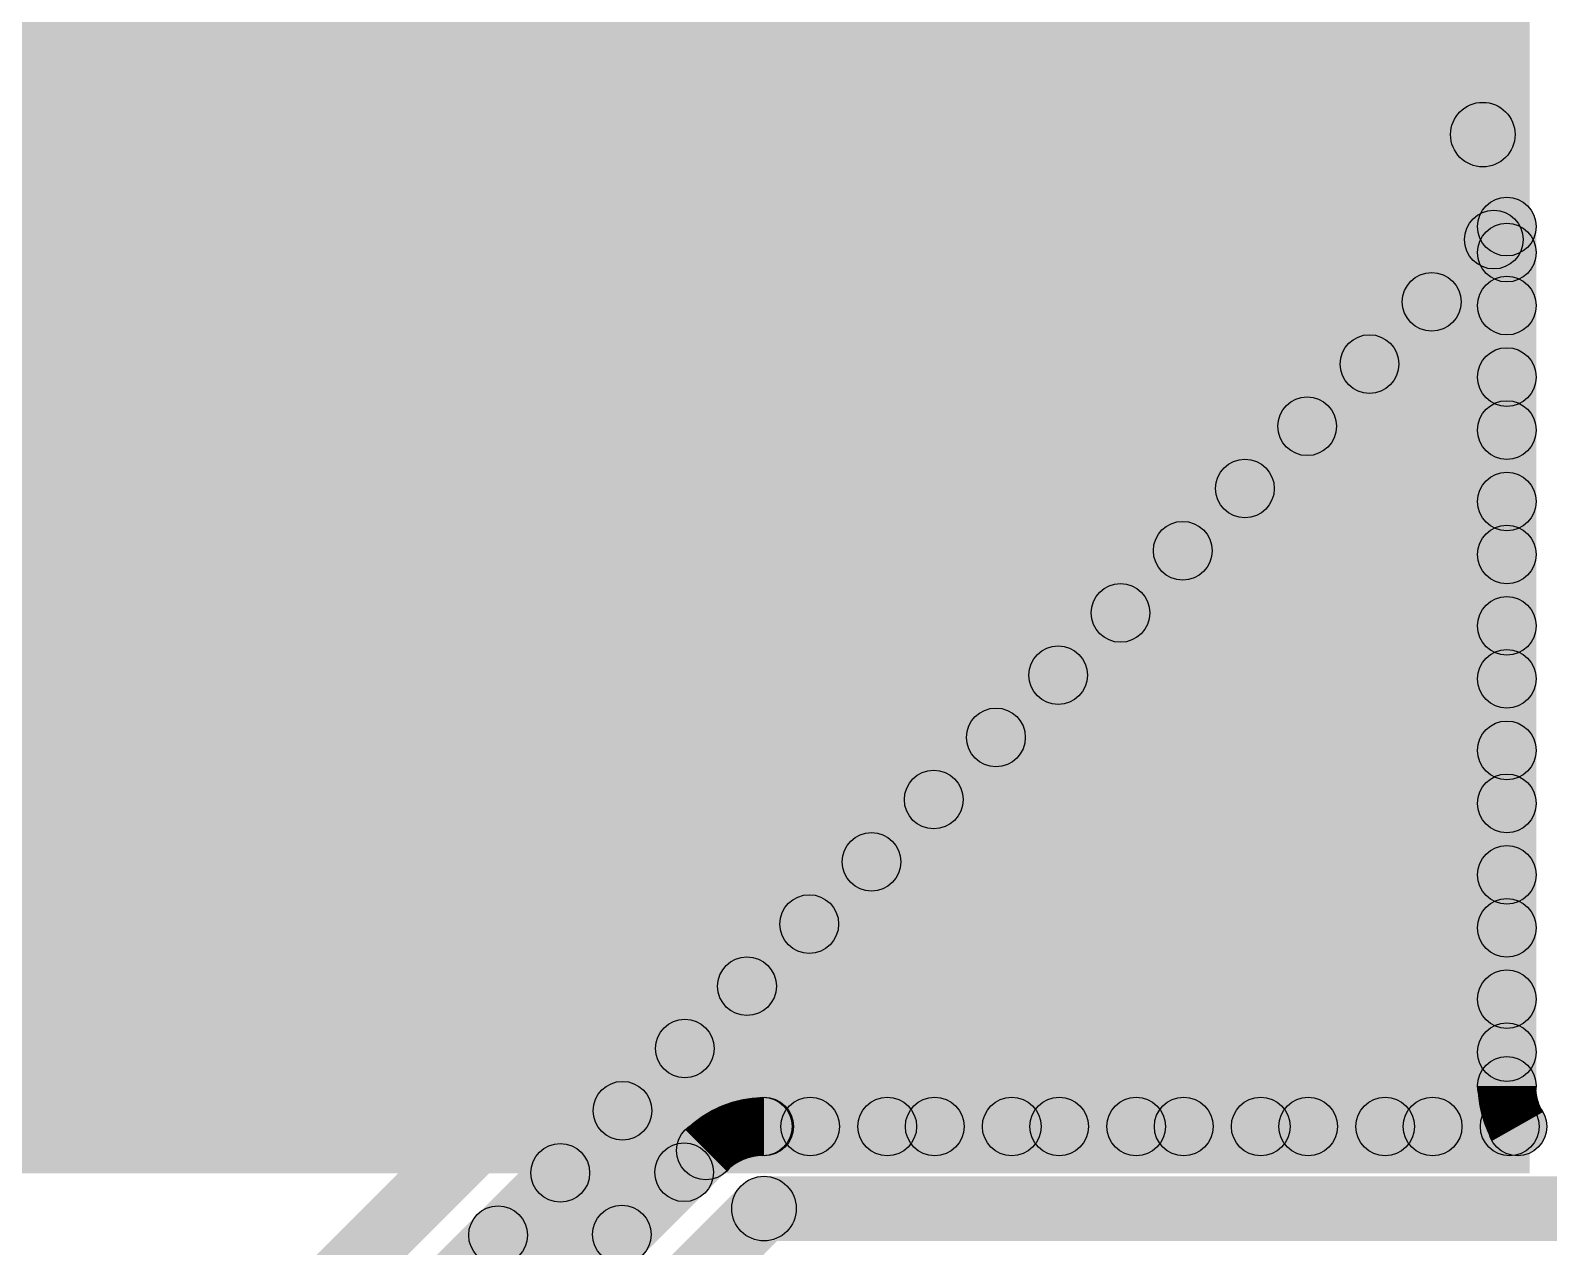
# Model space of a CAD drawing. Header units: millimetres. Extents: x 1.65 to 3.65, y 2.62 to 4.07.
# Drawn here: x 2.097 to 2.614, y 3.043 to 3.458 of the extents above; entities that cross this region are included whole.
import ezdxf

# ---------------------------------------------------------------- set-up
doc = ezdxf.new("R2010")
doc.units = ezdxf.units.MM
doc.header["$MEASUREMENT"] = 0
for name, color, linetype in [('BottomLayer', 5, 'Continuous'), ('TopLayer', 1, 'Continuous'), ('TopPaste', 8, 'Continuous'), ('TopSolder', 216, 'Continuous')]:
    doc.layers.add(name, color=color, linetype=linetype)

# ---------------------------------------------------------------- blocks, each defined once
blk = doc.blocks.new('ESP32_S2_WROOM_4MB__4')
at = {"layer": 'TopLayer'}
blk.add_hatch(color=1, dxfattribs=at).paths.add_polyline_path([(-0.12756, 0.22539), (0.03386, 0.22539), (0.03386, 0.06398), (-0.12756, 0.06398)])
at = {"layer": 'TopPaste'}
blk.add_hatch(color=8, dxfattribs=at).paths.add_polyline_path([(-0.12756, 0.22539), (0.03386, 0.22539), (0.03386, 0.06398), (-0.12756, 0.06398)])
at = {"layer": 'TopSolder'}
blk.add_hatch(color=216, dxfattribs=at).paths.add_polyline_path([(-0.13156, 0.22939), (0.03786, 0.22939), (0.03786, 0.05998), (-0.13156, 0.05998)])

msp = doc.modelspace()

# ---------------------------------------------------------------- hatches: boundary and pattern name
at = {"layer": 'BottomLayer'}
for points in [[(2.60297, 3.42216), (2.58097, 3.42216), (2.58097, 3.65951), (2.60297, 3.65951)], [(2.14378, 2.95842), (2.12822, 2.97397), (2.58419, 3.42994), (2.59975, 3.41439)], [(2.17107, 2.94753), (2.15693, 2.96167), (2.59312, 3.39786), (2.60726, 3.38371)], [(2.58869, 3.37929), (2.60283, 3.39343), (2.60726, 3.38901), (2.59312, 3.37486)], [(2.61019, 3.0978), (2.59019, 3.0978), (2.59019, 3.39079), (2.61019, 3.39079)], [(2.17107, 2.9206), (2.15693, 2.93475), (2.59312, 3.37094), (2.60726, 3.35679)], [(2.56748, 3.35808), (2.58162, 3.37222), (2.60726, 3.34658), (2.59312, 3.33244)], [(2.54627, 3.33686), (2.56041, 3.351), (2.60726, 3.30415), (2.59312, 3.29001)], [(2.36982, 3.07693), (2.35568, 3.09107), (2.59312, 3.32851), (2.60726, 3.31437)], [(2.52505, 3.31565), (2.53919, 3.32979), (2.60726, 3.26173), (2.59312, 3.24758)], [(2.50384, 3.29444), (2.51798, 3.30858), (2.60726, 3.2193), (2.59312, 3.20516)], [(2.41225, 3.07693), (2.39811, 3.09107), (2.59312, 3.28608), (2.60726, 3.27194)], [(2.48263, 3.27322), (2.49677, 3.28736), (2.60726, 3.17687), (2.59312, 3.16273)], [(2.46141, 3.25201), (2.47556, 3.26615), (2.60726, 3.13445), (2.59312, 3.1203)], [(2.4402, 3.2308), (2.45434, 3.24494), (2.60821, 3.09107), (2.59407, 3.07693)], [(2.45467, 3.07693), (2.44053, 3.09107), (2.59312, 3.24366), (2.60726, 3.22951)], [(2.41899, 3.20958), (2.43313, 3.22373), (2.56578, 3.09107), (2.55164, 3.07693)], [(2.39777, 3.18837), (2.41192, 3.20251), (2.52336, 3.09107), (2.50921, 3.07693)], [(2.4971, 3.07693), (2.48296, 3.09107), (2.59312, 3.20123), (2.60726, 3.18709)], [(2.37656, 3.16716), (2.3907, 3.1813), (2.48093, 3.09107), (2.46679, 3.07693)], [(2.35535, 3.14594), (2.36949, 3.16009), (2.4385, 3.09107), (2.42436, 3.07693)], [(2.53953, 3.07693), (2.52539, 3.09107), (2.59312, 3.1588), (2.60726, 3.14466)], [(2.33413, 3.12473), (2.34828, 3.13887), (2.39608, 3.09107), (2.38194, 3.07693)], [(2.31292, 3.10352), (2.32706, 3.11766), (2.35365, 3.09107), (2.33951, 3.07693)], [(2.58195, 3.07693), (2.56781, 3.09107), (2.59312, 3.11638), (2.60726, 3.10223)], [(2.29171, 3.0823), (2.30585, 3.09645), (2.32685, 3.07545), (2.31271, 3.0613)], [(2.347, 3.074), (2.347, 3.094), (2.60383, 3.094), (2.60383, 3.074)], [(2.22407, 2.95853), (2.20993, 2.97267), (2.32013, 3.08287), (2.33427, 3.06873)], [(2.27049, 3.06109), (2.28464, 3.07523), (2.30564, 3.05423), (2.29149, 3.04009)], [(2.23978, 2.93322), (2.22422, 2.94878), (2.33922, 3.06378), (2.35478, 3.04822)], [(2.347, 3.045), (2.347, 3.067), (2.62898, 3.067), (2.62898, 3.045)], [(2.24928, 3.03988), (2.26342, 3.05402), (2.28442, 3.03302), (2.27028, 3.01888)]]:
    msp.add_hatch(color=5, dxfattribs=at).paths.add_polyline_path(points)
h = msp.add_hatch(color=5, dxfattribs=at)
edge = h.paths.add_edge_path()
edge.add_arc((2.59197, 3.42216), 0.011, 0, 360)
h = msp.add_hatch(color=5, dxfattribs=at)
edge = h.paths.add_edge_path()
edge.add_arc((2.59197, 3.42216), 0.011, 0, 360)
h = msp.add_hatch(color=5, dxfattribs=at)
edge = h.paths.add_edge_path()
edge.add_arc((2.60019, 3.39079), 0.01, 0, 360)
h = msp.add_hatch(color=5, dxfattribs=at)
edge = h.paths.add_edge_path()
edge.add_arc((2.60019, 3.39079), 0.01, 0, 360)
h = msp.add_hatch(color=5, dxfattribs=at)
edge = h.paths.add_edge_path()
edge.add_arc((2.59576, 3.38636), 0.01, 0, 360)
h = msp.add_hatch(color=5, dxfattribs=at)
edge = h.paths.add_edge_path()
edge.add_arc((2.60019, 3.38193), 0.01, 0, 360)
h = msp.add_hatch(color=5, dxfattribs=at)
edge = h.paths.add_edge_path()
edge.add_arc((2.57455, 3.36515), 0.01, 0, 360)
h = msp.add_hatch(color=5, dxfattribs=at)
edge = h.paths.add_edge_path()
edge.add_arc((2.60019, 3.36386), 0.01, 0, 360)
h = msp.add_hatch(color=5, dxfattribs=at)
edge = h.paths.add_edge_path()
edge.add_arc((2.55334, 3.34393), 0.01, 0, 360)
h = msp.add_hatch(color=5, dxfattribs=at)
edge = h.paths.add_edge_path()
edge.add_arc((2.60019, 3.33951), 0.01, 0, 360)
h = msp.add_hatch(color=5, dxfattribs=at)
edge = h.paths.add_edge_path()
edge.add_arc((2.53212, 3.32272), 0.01, 0, 360)
h = msp.add_hatch(color=5, dxfattribs=at)
edge = h.paths.add_edge_path()
edge.add_arc((2.60019, 3.32144), 0.01, 0, 360)
h = msp.add_hatch(color=5, dxfattribs=at)
edge = h.paths.add_edge_path()
edge.add_arc((2.51091, 3.30151), 0.01, 0, 360)
h = msp.add_hatch(color=5, dxfattribs=at)
edge = h.paths.add_edge_path()
edge.add_arc((2.60019, 3.29708), 0.01, 0, 360)
h = msp.add_hatch(color=5, dxfattribs=at)
edge = h.paths.add_edge_path()
edge.add_arc((2.4897, 3.28029), 0.01, 0, 360)
h = msp.add_hatch(color=5, dxfattribs=at)
edge = h.paths.add_edge_path()
edge.add_arc((2.60019, 3.27901), 0.01, 0, 360)
h = msp.add_hatch(color=5, dxfattribs=at)
edge = h.paths.add_edge_path()
edge.add_arc((2.46848, 3.25908), 0.01, 0, 360)
h = msp.add_hatch(color=5, dxfattribs=at)
edge = h.paths.add_edge_path()
edge.add_arc((2.60019, 3.25465), 0.01, 0, 360)
h = msp.add_hatch(color=5, dxfattribs=at)
edge = h.paths.add_edge_path()
edge.add_arc((2.44727, 3.23787), 0.01, 0, 360)
h = msp.add_hatch(color=5, dxfattribs=at)
edge = h.paths.add_edge_path()
edge.add_arc((2.60019, 3.23659), 0.01, 0, 360)
h = msp.add_hatch(color=5, dxfattribs=at)
edge = h.paths.add_edge_path()
edge.add_arc((2.42606, 3.21665), 0.01, 0, 360)
h = msp.add_hatch(color=5, dxfattribs=at)
edge = h.paths.add_edge_path()
edge.add_arc((2.60019, 3.21223), 0.01, 0, 360)
h = msp.add_hatch(color=5, dxfattribs=at)
edge = h.paths.add_edge_path()
edge.add_arc((2.40484, 3.19544), 0.01, 0, 360)
h = msp.add_hatch(color=5, dxfattribs=at)
edge = h.paths.add_edge_path()
edge.add_arc((2.60019, 3.19416), 0.01, 0, 360)
h = msp.add_hatch(color=5, dxfattribs=at)
edge = h.paths.add_edge_path()
edge.add_arc((2.38363, 3.17423), 0.01, 0, 360)
h = msp.add_hatch(color=5, dxfattribs=at)
edge = h.paths.add_edge_path()
edge.add_arc((2.60019, 3.1698), 0.01, 0, 360)
h = msp.add_hatch(color=5, dxfattribs=at)
edge = h.paths.add_edge_path()
edge.add_arc((2.36242, 3.15301), 0.01, 0, 360)
h = msp.add_hatch(color=5, dxfattribs=at)
edge = h.paths.add_edge_path()
edge.add_arc((2.60019, 3.15173), 0.01, 0, 360)
h = msp.add_hatch(color=5, dxfattribs=at)
edge = h.paths.add_edge_path()
edge.add_arc((2.3412, 3.1318), 0.01, 0, 360)
h = msp.add_hatch(color=5, dxfattribs=at)
edge = h.paths.add_edge_path()
edge.add_arc((2.60019, 3.12738), 0.01, 0, 360)
h = msp.add_hatch(color=5, dxfattribs=at)
edge = h.paths.add_edge_path()
edge.add_arc((2.31999, 3.11059), 0.01, 0, 360)
h = msp.add_hatch(color=5, dxfattribs=at)
edge = h.paths.add_edge_path()
edge.add_arc((2.60019, 3.10931), 0.01, 0, 360)
h = msp.add_hatch(color=5, dxfattribs=at)
edge = h.paths.add_edge_path()
edge.add_arc((2.60019, 3.0978), 0.01, 0, 360)
h = msp.add_hatch(color=5, dxfattribs=at)
edge = h.paths.add_edge_path()
edge.add_arc((2.60019, 3.0978), 0.01, 0, 360)
h = msp.add_hatch(color=5, dxfattribs=at)
edge = h.paths.add_edge_path()
edge.add_arc((2.60019, 3.0978), 0.01, 0, 360)
h = msp.add_hatch(color=5, dxfattribs=at)
edge = h.paths.add_edge_path()
edge.add_arc((2.29878, 3.08937), 0.01, 0, 360)
h = msp.add_hatch(color=5, dxfattribs=at)
edge = h.paths.add_edge_path()
edge.add_arc((2.34658, 3.084), 0.01, 0, 360)
h = msp.add_hatch(color=5, dxfattribs=at)
edge = h.paths.add_edge_path()
edge.add_arc((2.347, 3.084), 0.01, 0, 360)
h = msp.add_hatch(color=5, dxfattribs=at)
edge = h.paths.add_edge_path()
edge.add_arc((2.347, 3.084), 0.01, 0, 360)
h = msp.add_hatch(color=5, dxfattribs=at)
edge = h.paths.add_edge_path()
edge.add_arc((2.347, 3.084), 0.01, 0, 360)
h = msp.add_hatch(color=5, dxfattribs=at)
edge = h.paths.add_edge_path()
edge.add_arc((2.36275, 3.084), 0.01, 0, 360)
h = msp.add_hatch(color=5, dxfattribs=at)
edge = h.paths.add_edge_path()
edge.add_arc((2.38901, 3.084), 0.01, 0, 360)
h = msp.add_hatch(color=5, dxfattribs=at)
edge = h.paths.add_edge_path()
edge.add_arc((2.40518, 3.084), 0.01, 0, 360)
h = msp.add_hatch(color=5, dxfattribs=at)
edge = h.paths.add_edge_path()
edge.add_arc((2.43143, 3.084), 0.01, 0, 360)
h = msp.add_hatch(color=5, dxfattribs=at)
edge = h.paths.add_edge_path()
edge.add_arc((2.4476, 3.084), 0.01, 0, 360)
h = msp.add_hatch(color=5, dxfattribs=at)
edge = h.paths.add_edge_path()
edge.add_arc((2.47386, 3.084), 0.01, 0, 360)
h = msp.add_hatch(color=5, dxfattribs=at)
edge = h.paths.add_edge_path()
edge.add_arc((2.49003, 3.084), 0.01, 0, 360)
h = msp.add_hatch(color=5, dxfattribs=at)
edge = h.paths.add_edge_path()
edge.add_arc((2.51629, 3.084), 0.01, 0, 360)
h = msp.add_hatch(color=5, dxfattribs=at)
edge = h.paths.add_edge_path()
edge.add_arc((2.53246, 3.084), 0.01, 0, 360)
h = msp.add_hatch(color=5, dxfattribs=at)
edge = h.paths.add_edge_path()
edge.add_arc((2.55871, 3.084), 0.01, 0, 360)
h = msp.add_hatch(color=5, dxfattribs=at)
edge = h.paths.add_edge_path()
edge.add_arc((2.57488, 3.084), 0.01, 0, 360)
h = msp.add_hatch(color=5, dxfattribs=at)
edge = h.paths.add_edge_path()
edge.add_arc((2.60114, 3.084), 0.01, 0, 360)
h = msp.add_hatch(color=5, dxfattribs=at)
edge = h.paths.add_edge_path()
edge.add_arc((2.60383, 3.084), 0.01, 0, 360)
h = msp.add_hatch(color=5, dxfattribs=at)
edge = h.paths.add_edge_path()
edge.add_arc((2.60383, 3.084), 0.01, 0, 360)
h = msp.add_hatch(color=5, dxfattribs=at)
edge = h.paths.add_edge_path()
edge.add_arc((2.60383, 3.084), 0.01, 0, 360)
h = msp.add_hatch(color=5, dxfattribs=at)
edge = h.paths.add_edge_path()
edge.add_arc((2.3272, 3.0758), 0.01, 0, 360)
h = msp.add_hatch(color=5, dxfattribs=at)
edge = h.paths.add_edge_path()
edge.add_arc((2.3272, 3.0758), 0.01, 0, 360)
h = msp.add_hatch(color=5, dxfattribs=at)
edge = h.paths.add_edge_path()
edge.add_arc((2.3272, 3.0758), 0.01, 0, 360)
h = msp.add_hatch(color=5, dxfattribs=at)
edge = h.paths.add_edge_path()
edge.add_arc((2.27757, 3.06816), 0.01, 0, 360)
h = msp.add_hatch(color=5, dxfattribs=at)
edge = h.paths.add_edge_path()
edge.add_arc((2.31978, 3.06838), 0.01, 0, 360)
h = msp.add_hatch(color=5, dxfattribs=at)
edge = h.paths.add_edge_path()
edge.add_arc((2.347, 3.056), 0.011, 0, 360)
h = msp.add_hatch(color=5, dxfattribs=at)
edge = h.paths.add_edge_path()
edge.add_arc((2.347, 3.056), 0.011, 0, 360)
h = msp.add_hatch(color=5, dxfattribs=at)
edge = h.paths.add_edge_path()
edge.add_arc((2.25635, 3.04695), 0.01, 0, 360)
h = msp.add_hatch(color=5, dxfattribs=at)
edge = h.paths.add_edge_path()
edge.add_arc((2.29856, 3.04716), 0.01, 0, 360)
at = {"layer": 'TopLayer'}
msp.add_hatch(color=1, dxfattribs=at).paths.add_polyline_path([(1.947, 3.068), (2.608, 3.068), (2.608, 3.606), (1.947, 3.606)])

# ---------------------------------------------------------------- linework, layer by layer
at = {"layer": 'BottomLayer', "const_width": 0.02}
for points in [[(2.60383, 3.084, -0.12955), (2.60019, 3.0978)], [(2.60383, 3.084, -0.12955), (2.60019, 3.0978)], [(2.3272, 3.0758, -0.198912), (2.347, 3.084)], [(2.3272, 3.0758, -0.198912), (2.347, 3.084)]]:
    msp.add_lwpolyline(points, format="xyb", dxfattribs=at)
at = {"layer": 'BottomLayer'}
for centre, radius in [((2.59197, 3.42216), 0.011), ((2.59197, 3.42216), 0.011), ((2.60019, 3.39079), 0.01), ((2.60019, 3.39079), 0.01), ((2.59576, 3.38636), 0.01), ((2.60019, 3.38193), 0.01), ((2.57455, 3.36515), 0.01), ((2.60019, 3.36386), 0.01), ((2.55334, 3.34393), 0.01), ((2.60019, 3.33951), 0.01), ((2.53212, 3.32272), 0.01), ((2.60019, 3.32144), 0.01), ((2.51091, 3.30151), 0.01), ((2.60019, 3.29708), 0.01), ((2.4897, 3.28029), 0.01), ((2.60019, 3.27901), 0.01), ((2.46848, 3.25908), 0.01), ((2.60019, 3.25465), 0.01), ((2.44727, 3.23787), 0.01), ((2.60019, 3.23659), 0.01), ((2.42606, 3.21665), 0.01), ((2.60019, 3.21223), 0.01), ((2.40484, 3.19544), 0.01), ((2.60019, 3.19416), 0.01), ((2.38363, 3.17423), 0.01), ((2.60019, 3.1698), 0.01), ((2.36242, 3.15301), 0.01), ((2.60019, 3.15173), 0.01), ((2.3412, 3.1318), 0.01), ((2.60019, 3.12738), 0.01), ((2.31999, 3.11059), 0.01), ((2.60019, 3.10931), 0.01), ((2.60019, 3.0978), 0.01), ((2.60019, 3.0978), 0.01), ((2.60019, 3.0978), 0.01), ((2.29878, 3.08937), 0.01), ((2.34658, 3.084), 0.01), ((2.347, 3.084), 0.01), ((2.347, 3.084), 0.01), ((2.347, 3.084), 0.01), ((2.36275, 3.084), 0.01), ((2.38901, 3.084), 0.01), ((2.40518, 3.084), 0.01), ((2.43143, 3.084), 0.01), ((2.4476, 3.084), 0.01), ((2.47386, 3.084), 0.01), ((2.49003, 3.084), 0.01), ((2.51629, 3.084), 0.01), ((2.53246, 3.084), 0.01), ((2.55871, 3.084), 0.01), ((2.57488, 3.084), 0.01), ((2.60114, 3.084), 0.01), ((2.60383, 3.084), 0.01), ((2.60383, 3.084), 0.01), ((2.60383, 3.084), 0.01), ((2.3272, 3.0758), 0.01), ((2.3272, 3.0758), 0.01), ((2.3272, 3.0758), 0.01), ((2.27757, 3.06816), 0.01), ((2.31978, 3.06838), 0.01), ((2.347, 3.056), 0.011), ((2.347, 3.056), 0.011), ((2.25635, 3.04695), 0.01), ((2.29856, 3.04716), 0.01)]:
    msp.add_circle(centre, radius, dxfattribs=at)

# ---------------------------------------------------------------- block references
at = {"rotation": 90}
msp.add_blockref('ESP32_S2_WROOM_4MB__4', (2.40613, 3.35249), dxfattribs=at)

doc.saveas('drawing.dxf')
